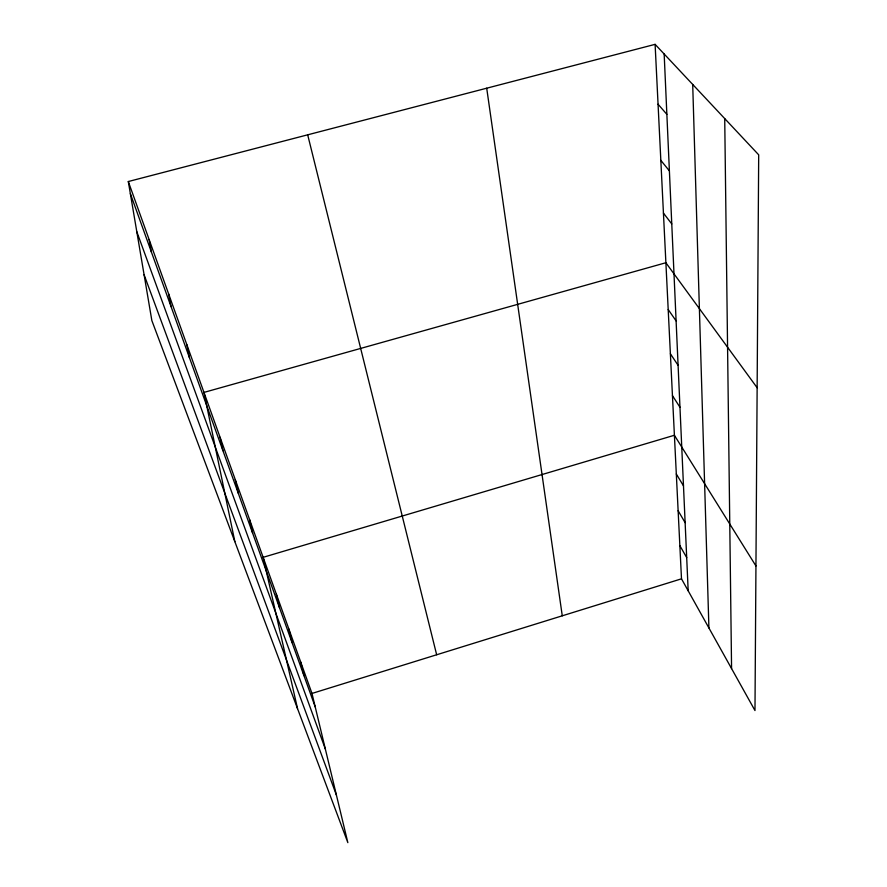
<?xml version="1.0" encoding="UTF-8"?>
<svg xmlns="http://www.w3.org/2000/svg" width="887" height="887" viewBox="0 0 887 887"><rect width="100%" height="100%" fill="white"/><g stroke="black" fill="none" stroke-linecap="round" stroke-linejoin="round"><path stroke-width="1.33" d="M311.98 693.446L681.493 578.823L655.105 44.35L128.305 181.536L151.854 320.573L347.848 842.65L311.98 693.446L128.305 181.536M655.105 44.35L758.695 154.826L754.981 710.542L681.493 578.823M658.054 104.211L666.869 114.345M660.826 160.347L669.397 170.869M663.432 213.091L671.769 223.934M757.132 387.73L665.882 262.74L203.966 392.409L234.844 541.635M668.199 309.552L676.105 320.894M670.384 353.78L678.089 365.3M672.446 395.624L679.974 407.277M755.946 565.961L674.397 435.262L263.14 557.324L297.522 708.591M676.315 473.991L683.489 485.854M678.123 510.724L685.13 522.654M679.852 545.627L686.693 557.59M144.093 274.748L336.395 795.018M136.82 231.762L325.329 748.983M130.356 193.61L315.24 706.972M307.689 134.824L436.659 654.761M300.715 662.057L303.942 675.628M288.863 628.994L292.045 642.587M276.356 594.135L279.494 607.728M249.591 519.56L252.607 533.076M235.255 479.612L238.193 493.072M220.076 437.302L222.925 450.651M186.847 344.677L189.441 357.683M168.608 293.83L171.047 306.603M149.138 239.579L151.4 252.041M486.708 88.201L562.269 615.811M664.163 54.018L688.179 590.809M692.703 84.453L708.913 627.963M724.723 118.592L731.575 668.598"/></g></svg>
